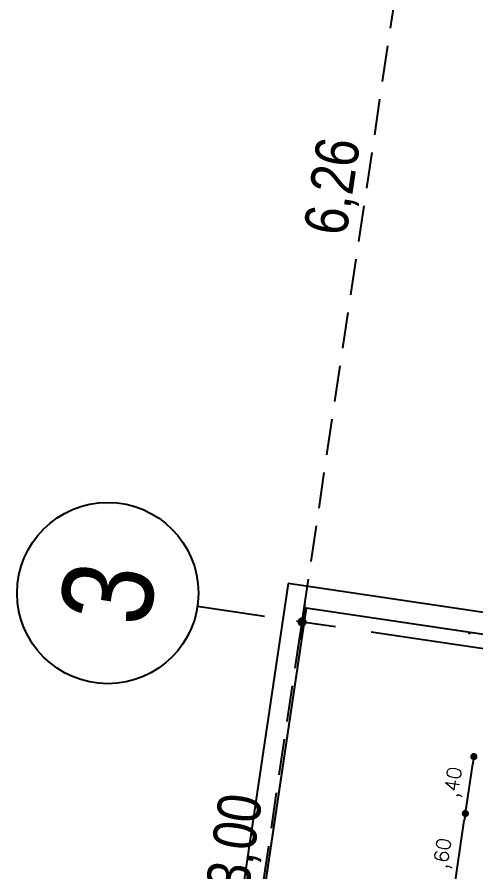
# Model space of a CAD drawing. Header units: millimetres. Extents: x 338 to 506, y 179 to 335.
# Drawn here: x 387.09 to 390.28, y 228.03 to 233.98 of the extents above; entities that cross this region are included whole.
import ezdxf
from ezdxf.enums import TextEntityAlignment as Align

# ---------------------------------------------------------------- set-up
doc = ezdxf.new("R2010")
doc.units = ezdxf.units.MM
doc.linetypes.add('CENTER', pattern=[2, 1.25, -0.25, 0.25, -0.25])
doc.linetypes.add('DASHED2', pattern=[0.375, 0.25, -0.125])
for name, color, linetype in [('ANDEN', 251, 'Continuous'), ('COTAS', 30, 'Continuous'), ('EJES_DE_COLUMNA', 255, 'DASHED2'), ('MUROS', 32, 'Continuous'), ('TEXTOS', 7, 'Continuous')]:
    doc.layers.add(name, color=color, linetype=linetype)
doc.styles.add('NOTAS', font='simplex.shx')
doc.styles.get("Standard").update_dxf_attribs({"font": 'ARIALUNI.ttf'})
doc.styles.add('TECHNIC', font='txt')
doc.dimstyles.new('CONSTRUIME', dxfattribs={"dimtxt": 0.09, "dimasz": 0.027, "dimexe": 0.04, "dimexo": 0.1, "dimgap": 0.04, "dimtad": 1, "dimtih": 1, "dimtoh": 1, "dimdec": 4, "dimzin": 5, "dimdsep": 46, "dimtxsty": 'Standard', "dimcen": -0.05, "dimclrd": 253, "dimclre": 253, "dimclrt": 7, "dimadec": 0, "dimazin": 0, "dimtfac": 1, "dimtdec": 4, "dimtmove": 2, "dimatfit": 3, "dimfxl": 1, "dimtolj": 1, "dimarcsym": 0})
doc.dimstyles.new('ROMANS', dxfattribs={"dimtxt": 0.1, "dimasz": 0.05, "dimexe": 0.04, "dimexo": 0.5, "dimgap": 0.05, "dimtad": 1, "dimtih": 1, "dimtoh": 1, "dimdec": 4, "dimzin": 5, "dimdsep": 46, "dimtxsty": 'Standard', "dimsah": 1, "dimcen": 0.05, "dimse1": 1, "dimse2": 1, "dimclrd": 7, "dimclre": 7, "dimclrt": 7, "dimadec": 0, "dimazin": 0, "dimtfac": 1, "dimtdec": 4, "dimtix": 1, "dimtmove": 2, "dimatfit": 3, "dimfxl": 1, "dimtolj": 1, "dimarcsym": 0})

# ---------------------------------------------------------------- blocks, each defined once
blk = doc.blocks.new('*X358')
at = {"color": 0}
for q in [(2939.7863, 1982.8502), (2939.7863, 1982.8309), (2939.7863, 1982.8406)]:
    blk.add_line((2939.7766, 1982.8406), q, dxfattribs=at)
blk = doc.blocks.new('_DOT')
at = {"color": 0, "linetype": 'ByBlock'}
blk.add_line((-0.5, 0), (-1, 0), dxfattribs=at)
at = {"color": 0, "linetype": 'ByBlock', "const_width": 0.5}
blk.add_lwpolyline([(-0.25, 0, 1), (0.25, 0, 1)], format="xyb", close=True, dxfattribs=at)
blk = doc.blocks.new('*U1104')
at = {"layer": 'TEXTOS', "color": 7, "style": 'NOTAS'}
blk.add_text(',60', height=0.1, dxfattribs=at).set_placement((2938.1315, 1982.7542))
blk = doc.blocks.new('*D387')
at = {"layer": 'DEFPOINTS', "color": 0, "transparency": 16777216}
for p in [(2938.5363, 1982.6852), (2937.9363, 1982.4887), (2938.5363, 1982.4887)]:
    blk.add_point(p, dxfattribs=at)
at = {"layer": 'TEXTOS', "color": 7, "transparency": 16777216}
blk.add_line((2937.9863, 1982.6852), (2938.4863, 1982.6852), dxfattribs=at)
at = {"transparency": 16777216}
blk.add_blockref('*U1104', (0, 0), dxfattribs=at)
at = {"layer": 'TEXTOS', "color": 7, "transparency": 16777216, "xscale": 0.05, "yscale": 0.05, "zscale": 0.05, "rotation": 180}
blk.add_blockref('_DOT', (2937.9363, 1982.6852), dxfattribs=at)
at = {"layer": 'TEXTOS', "color": 7, "transparency": 16777216, "xscale": 0.05, "yscale": 0.05, "zscale": 0.05}
blk.add_blockref('_DOT', (2938.5363, 1982.6852), dxfattribs=at)
blk = doc.blocks.new('*U1105')
at = {"layer": 'TEXTOS', "color": 7, "style": 'NOTAS'}
blk.add_text(',40', height=0.1, dxfattribs=at).set_placement((2938.6315, 1982.7542))
blk = doc.blocks.new('*D388')
at = {"layer": 'DEFPOINTS', "color": 0, "transparency": 16777216}
for p in [(2938.9363, 1982.6852), (2938.5363, 1982.4887), (2938.9363, 1981.9887)]:
    blk.add_point(p, dxfattribs=at)
at = {"layer": 'TEXTOS', "color": 7, "transparency": 16777216}
blk.add_line((2938.5863, 1982.6852), (2938.8863, 1982.6852), dxfattribs=at)
at = {"transparency": 16777216}
blk.add_blockref('*U1105', (0, 0), dxfattribs=at)
at = {"layer": 'TEXTOS', "color": 7, "transparency": 16777216, "xscale": 0.05, "yscale": 0.05, "zscale": 0.05, "rotation": 180}
blk.add_blockref('_DOT', (2938.5363, 1982.6852), dxfattribs=at)
at = {"layer": 'TEXTOS', "color": 7, "transparency": 16777216, "xscale": 0.05, "yscale": 0.05, "zscale": 0.05}
blk.add_blockref('_DOT', (2938.9363, 1982.6852), dxfattribs=at)
blk = doc.blocks.new('ARROW')
at = {"layer": 'COTAS', "color": 1}
blk.add_line((2.5, 0), (-2.5, 0), dxfattribs=at)
at = {"layer": 'COTAS', "color": 1, "const_width": 0.635}
blk.add_lwpolyline([(-0.32, 0, 1), (0.32, 0, 1)], format="xyb", close=True, dxfattribs=at)
blk = doc.blocks.new('*U709')
at = {"layer": 'EJES_DE_COLUMNA', "color": 7, "style": 'TECHNIC'}
blk.add_text('3,00', height=0.3, dxfattribs=at).set_placement((676.2237, 199.0935))
blk = doc.blocks.new('*D634')
at = {"layer": 'DEFPOINTS', "color": 0, "transparency": 16777216}
for p in [(678.1413, 199.0013), (675.1413, 197.9618), (678.1413, 197.9618)]:
    blk.add_point(p, dxfattribs=at)
at = {"layer": 'EJES_DE_COLUMNA', "color": 253, "transparency": 16777216}
for p, q in [((675.1413, 198.9013), (675.1413, 199.0413)), ((678.1413, 198.9013), (678.1413, 199.0413)), ((675.1913, 199.0013), (678.0913, 199.0013))]:
    blk.add_line(p, q, dxfattribs=at)
at = {"transparency": 16777216}
blk.add_blockref('*U709', (0, 0), dxfattribs=at)
at = {"layer": 'EJES_DE_COLUMNA', "color": 253, "transparency": 16777216, "xscale": 0.05, "yscale": 0.05, "zscale": 0.05, "rotation": 180}
blk.add_blockref('ARROW', (675.1413, 199.0013), dxfattribs=at)
at = {"layer": 'EJES_DE_COLUMNA', "color": 253, "transparency": 16777216, "xscale": 0.05, "yscale": 0.05, "zscale": 0.05}
blk.add_blockref('ARROW', (678.1413, 199.0013), dxfattribs=at)
blk = doc.blocks.new('*U710')
at = {"layer": 'EJES_DE_COLUMNA', "color": 7, "style": 'TECHNIC'}
blk.add_text('6,26', height=0.3, dxfattribs=at).set_placement((680.8348, 199.0935))
blk = doc.blocks.new('*D635')
at = {"layer": 'DEFPOINTS', "color": 0, "transparency": 16777216}
for p in [(684.402, 199.0013), (684.402, 198.0596), (678.1413, 197.9618)]:
    blk.add_point(p, dxfattribs=at)
at = {"layer": 'EJES_DE_COLUMNA', "color": 253, "transparency": 16777216}
for p, q in [((678.1413, 198.9013), (678.1413, 199.0413)), ((684.402, 198.9013), (684.402, 199.0413)), ((678.1913, 199.0013), (684.352, 199.0013))]:
    blk.add_line(p, q, dxfattribs=at)
at = {"transparency": 16777216}
blk.add_blockref('*U710', (0, 0), dxfattribs=at)
at = {"layer": 'EJES_DE_COLUMNA', "color": 253, "transparency": 16777216, "xscale": 0.05, "yscale": 0.05, "zscale": 0.05, "rotation": 180}
blk.add_blockref('ARROW', (678.1413, 199.0013), dxfattribs=at)
at = {"layer": 'EJES_DE_COLUMNA', "color": 253, "transparency": 16777216, "xscale": 0.05, "yscale": 0.05, "zscale": 0.05}
blk.add_blockref('ARROW', (684.402, 199.0013), dxfattribs=at)
blk = doc.blocks.new('BAÑOS_PUBLICOS_PISO_1')
at = {"layer": 'ANDEN'}
for p, q in [((2939.9363, 1984.13867), (2928.3727, 1984.13867)), ((2939.9363, 1981.98867), (2939.9363, 1984.13867)), ((2939.7863, 1983.98867), (2928.5227, 1983.98867)), ((2939.7863, 1982.13867), (2939.7863, 1983.98867))]:
    blk.add_line(p, q, dxfattribs=at)
blk.add_lwpolyline([(2928.53489, 1983.98867), (2928.53489, 1981.98867), (2929.7727, 1981.98867), (2929.7727, 1982.48867), (2938.5363, 1982.48867), (2938.5363, 1981.98867), (2939.7863, 1981.98867), (2939.7863, 1983.98867)], close=True, dxfattribs=at)
at = {"layer": 'TEXTOS', "linetype": 'Continuous'}
blk.add_blockref('*X358', (0, 0), dxfattribs=at)
at = {"layer": 'TEXTOS'}
for base, p1, p2, picture, middle in [((2938.5363, 1982.6852), (2937.9363, 1982.48867), (2938.5363, 1982.48867), '*D387', (2938.2363, 1982.79472)), ((2938.9363, 1982.6852), (2938.5363, 1982.48867), (2938.9363, 1981.98867), '*D388', (2938.7363, 1982.79472))]:
    dim = blk.add_linear_dim(base=base, p1=p1, p2=p2, dimstyle='ROMANS', dxfattribs=at)
    dim.commit()
    dim.dimension.update_dxf_attribs({"geometry": picture, "text_midpoint": middle})
blk = doc.blocks.new('EJES_ESTRUCTURALES')
at = {"layer": 'EJES_DE_COLUMNA', "color": 9, "linetype": 'CENTER'}
blk.add_line((678.14128, 131.2663), (678.14128, 199.7363), dxfattribs=at)
at = {"layer": 'EJES_DE_COLUMNA', "color": 9, "linetype": 'Continuous'}
blk.add_circle((678.14128, 200.3663), 0.63, dxfattribs=at)
at = {"layer": 'EJES_DE_COLUMNA', "color": 1, "style": 'TECHNIC'}
blk.add_text('3', height=0.63, dxfattribs=at).set_placement((678.14128, 200.3663), align=Align.MIDDLE)
at = {"layer": 'EJES_DE_COLUMNA'}
for base, p1, p2, picture, middle in [((678.14128, 199.00127), (675.14128, 197.96185), (678.14128, 197.96185), '*D634', (676.64128, 199.21737)), ((684.402026, 199.001274), (678.141284, 197.961849), (684.402026, 198.059625), '*D635', (681.271655, 199.21737))]:
    dim = blk.add_linear_dim(base=base, p1=p1, p2=p2, dimstyle='CONSTRUIME', override={"dimtxt": 0.3, "dimasz": 0.05}, dxfattribs=at)
    dim.commit()
    dim.dimension.update_dxf_attribs({"geometry": picture, "text_midpoint": middle})
blk = doc.blocks.new('A$C7152A42C')
at = {"color": 18}
blk.add_blockref('BAÑOS_PUBLICOS_PISO_1', (-2892.7659, -1880.28762), dxfattribs=at)
at = {"layer": 'EJES_DE_COLUMNA'}
blk.add_blockref('EJES_ESTRUCTURALES', (-631.22088, -95.28525), dxfattribs=at)

msp = doc.modelspace()

# ---------------------------------------------------------------- block references
at = {"layer": 'MUROS', "color": 32, "rotation": 81.53046525965426}
msp.add_blockref('A$C7152A42C', (484.7482, 168.0844), dxfattribs=at)

doc.saveas('drawing.dxf')
